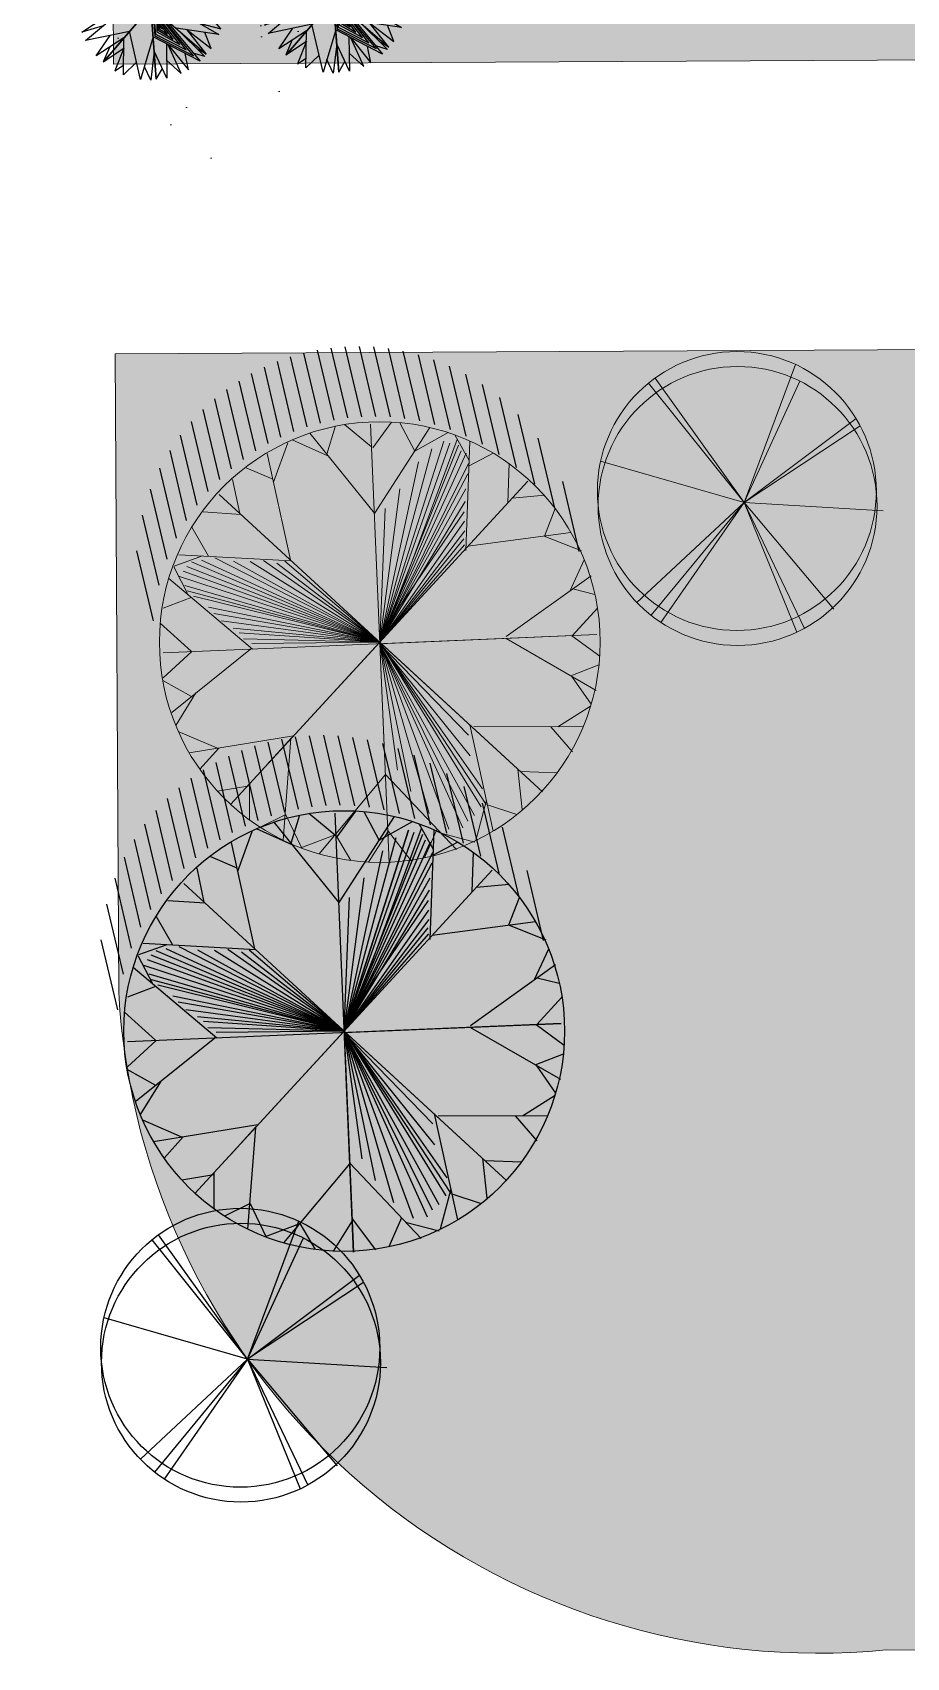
# Model space of a CAD drawing. Header units: millimetres. Extents: x 15176 to 113240, y 14038 to 107702.
# Drawn here: x 20555 to 26491, y 52442 to 63482 of the extents above; entities that cross this region are included whole.
import ezdxf

# ---------------------------------------------------------------- set-up
doc = ezdxf.new("R2010")
doc.units = ezdxf.units.MM
doc.layers.add('graas', color=72, linetype='Continuous')
doc.layers.add('plants', color=3, linetype='Continuous', lineweight=25)
pattern_1 = [(37.50000000000001, (25327.59192455947, 41406.08846742971), (-16.0003129598405, 489.4132373293423), [0, -386.08, 0, -431.8, 0, -412.75]), (7.499999999999989, (25327.59192455947, 41406.08846742971), (449.5232831380026, 716.8251005683543), [0, -208.2799999999999, 0, -347.9799999999998, 0, -133.3499999999999]), (327.5, (25015.17192455946, 41406.08846742971), (790.9923702414579, 1.437184678545691), [0, -127, 0, -457.2, 0, -596.9]), (317.5, (25015.17192455946, 41406.08846742971), (763.5564524722973, 222.9293232572162), [0, -63.5, 0, -299.72, 0, -342.9])]

# ---------------------------------------------------------------- blocks, each defined once
blk = doc.blocks.new('T40C')
at = {"color": 82, "linetype": 'Continuous'}
for p, q in [((-0.0046550000001844, 0.298380968982201), (-0.1711030000001301, 0.4799189689820196)), ((-0.1219219999998131, 0.4262809689826099), (-0.1133199999999306, 0.5002069689826385)), ((-0.0015539999999419, 0.4443909689825887), (-0.0549750000000131, 0.506911968982422)), ((-0.0015539999999419, 0.0137749689820339), (-0.0015539999999419, 0.5114739689825001)), ((-0.0015539999999419, 0.5114739689825001), (-0.0015539999999419, -0.4769480310178551)), ((-0.0015539999999419, 0.436354968982414), (0.058516999999938, 0.5048359689826611)), ((-0.0015539999999419, 0.2889129689820038), (0.1386210000000574, 0.4895789689826415)), ((0.1040929999999207, 0.4401509689823797), (0.0753660000000309, 0.5037969689819874)), ((0.2217279999999846, 0.4068259689820479), (0.1848150000000714, 0.4759459689821597)), ((-0.2000170000001162, 0.2177959689825002), (-0.2512870000000476, 0.4459259689820101)), ((-0.2374279999999089, 0.3842559689819609), (-0.221002000000226, 0.4586119689820407)), ((-0.1327099999998609, 0.4380449689824673), (-0.2166360000001077, 0.460739968982125)), ((0.0979069999998501, 0.4312939689825726), (0.1805829999998423, 0.475146968982699)), ((0.2090880000000652, 0.2244179689823795), (0.2252260000000206, 0.457306968982266)), ((-0.2368630000000849, 0.3817479689823813), (-0.2975870000000214, 0.411771968982066)), ((0.2207899999998517, 0.3932869689824656), (0.2878519999999298, 0.4166179689818819)), ((0.3507890000000771, 0.3661189689819366), (-0.3486699999998564, -0.3333400310175421)), ((-0.3044960000001993, 0.3219459689826181), (-0.3130409999998847, 0.3997969689826277)), ((0.2979080000000067, 0.3132369689819825), (0.3134490000002188, 0.3990379689821566)), ((0.0010600000000522, 0.016388968982028), (-0.3443229999998039, 0.3617729689822227)), ((-0.3443229999998039, 0.3617729689822227), (0.3464439999997921, -0.3289950310181666)), ((0.3008300000001327, 0.3161599689819923), (0.3800750000000335, 0.3306309689824047)), ((-0.3837789999997767, 0.2522999689826975), (-0.408382999999958, 0.2975499689819117)), ((-0.3054699999997865, 0.3229189689818668), (-0.3893480000001546, 0.3230529689826653)), ((0.3847040000000561, 0.2335429689819648), (0.4046750000002248, 0.2984089689825851)), ((-0.2033929999997781, 0.2144309689820147), (-0.4334990000002108, 0.2627389689823758)), ((-0.3770150000000285, 0.2508809689825284), (-0.4491619999998875, 0.2275149689821774)), ((0.2091550000000097, 0.2253619689827246), (0.4418000000000575, 0.2362039689824087)), ((0.3861040000001594, 0.2336089689824803), (0.4596569999998792, 0.1963229689827131)), ((0.3914690000001428, 0.2338589689825312), (0.3982270000001336, 0.2341739689818496)), ((-0.4277539999998226, 0.1246049689825668), (-0.4600740000000769, 0.2089529689819756)), ((0.4262840000001233, 0.118141968981945), (0.4586340000000746, 0.1988829689826161)), ((-0.2946200000001227, 0.0137749689820339), (-0.4744460000001709, 0.1634729689822052)), ((0.2937149999997928, 0.0137749689820339), (0.4737810000001446, 0.1555339689821267)), ((-0.4280859999998938, 0.1248809689823247), (-0.4899129999998877, 0.1006239689822905)), ((0.4291299999999865, 0.120381968982656), (0.4873080000002119, 0.0977579689824779)), ((-0.4417889999999716, 0.0137749689820339), (-0.4967200000000958, 0.063408968982003)), ((0.4314760000002025, 0.0137749689820339), (0.4910039999999753, 0.0678609689821315)), ((-0.4276759999997921, 0.0137749689820339), (-0.4952309999998761, -0.044283031017585)), ((0.4953169999998863, 0.0137749689820339), (-0.4938689999999042, 0.0137749689820339)), ((-0.2846349999999802, 0.0167399689826198), (-0.4720790000001216, -0.1432080310178208)), ((-0.0015539999999419, 0.0137749689820339), (-0.2916650000001937, 0.0059429689827084)), ((-0.0015539999999419, 0.0137749689820339), (-0.0528349999999591, -0.0020930310174663)), ((-0.0015539999999419, 0.0137749689820339), (-0.0528349999999591, -0.0020930310174663)), ((-0.0015539999999419, 0.0137749689820339), (0.0010600000000522, 0.016388968982028)), ((-0.0015539999999419, 0.0137749689820339), (0.4953169999998863, 0.0137749689820339)), ((0.284979999999905, 0.0137749689820339), (0.4722489999999198, -0.13302203101739)), ((0.2916989999998805, 0.0137749689820339), (0.3746919999998681, 0.0137749689820339)), ((0.4349240000001373, 0.0169079689821956), (0.4927379999999175, -0.0276260310174621)), ((-0.429410000000189, -0.1067990310175446), (-0.4873739999998179, -0.0863020310180218)), ((0.4191289999998844, -0.091383031017358), (0.4832999999998719, -0.0908910310181454)), ((0.4216989999999896, -0.093396031017619), (0.4533190000001923, -0.1840350310176291)), ((-0.4387120000001232, -0.1147360310178556), (-0.4590370000000803, -0.1779190310180638)), ((-0.3711629999997967, -0.2191800310174585), (-0.4529449999999997, -0.1923010310174504)), ((-0.2066180000001623, -0.1905600310174123), (-0.4335219999998117, -0.2300270310179258)), ((-0.371157999999923, -0.2191800310174585), (-0.3953010000000177, -0.2871630310173714)), ((-0.2067480000000614, -0.1914180310177471), (-0.2413719999999557, -0.4204180310180163)), ((0.2041709999998602, -0.18672203101778), (0.2148520000000644, -0.4325490310175155)), ((0.207140999999865, -0.18969203101733), (0.4317769999997836, -0.2236440310180114)), ((0.3628359999997883, -0.2132240310174893), (0.4475790000001325, -0.1967410310180639)), ((0.3754509999998845, -0.2151300310179067), (0.3928270000001248, -0.2870600310179725)), ((-0.0015539999999419, -0.2596290310175391), (-0.1423620000000483, -0.4598530310177011)), ((-0.0015539999999419, -0.2564830310175239), (0.1599949999999808, -0.4525260310174417)), ((0.3007290000000467, -0.2832810310173954), (0.387391000000207, -0.2905470310179226)), ((0.3007729999999356, -0.2851340310180603), (0.3017239999999219, -0.3787290310174285)), ((-0.312626999999793, -0.2937890310176954), (-0.3837079999998423, -0.3015960310176524)), ((-0.312445999999909, -0.297118031017817), (-0.3081750000001193, -0.3761220310179851)), ((-0.2322439999998096, -0.3600510310179743), (-0.2901510000001508, -0.3881670310174741)), ((-0.2314580000002024, -0.3548460310175869), (-0.2032500000000255, -0.439387031017759)), ((0.1172059999998964, -0.4006020310180247), (0.0946549999998751, -0.4728260310175756)), ((0.2123120000001109, -0.3740560310179717), (0.1875350000000253, -0.4420470310178644)), ((0.2119910000001255, -0.3666760310179598), (0.2724349999998594, -0.3967290310174576)), ((-0.1045709999998508, -0.4061170310178568), (-0.1916740000001482, -0.4425170310178146)), ((-0.1085809999999583, -0.4118180310179014), (-0.0868559999998979, -0.4727290310174794)), ((-0.0015539999999419, -0.4144080310179561), (-0.04696899999999, -0.4779440310176142)), ((-0.0015539999999419, -0.4109140310174553), (0.051499000000149, -0.4769660310175823)), ((0.1259260000001632, -0.4111830310175719), (0.1857329999998001, -0.4427920310181435))]:
    blk.add_line(p, q, dxfattribs=at)
at = {"color": 31, "linetype": 'Continuous'}
for p, q in [((-0.0015539999999419, 0.0137749689820339), (0.1054070000000138, 0.4377799689818858)), ((-0.0015539999999419, 0.0137749689820339), (0.1166320000002088, 0.4328059689823931)), ((-0.0015539999999419, 0.0137749689820339), (0.2032939999999144, 0.413480968982185)), ((-0.0015539999999419, 0.0137749689820339), (0.0851659999998446, 0.4075499689824937)), ((0.0010600000000522, 0.016388968982028), (0.1416540000000168, 0.434909968982538)), ((0.0010600000000522, 0.016388968982028), (0.1801099999997859, 0.4343369689822794)), ((0.0010600000000522, 0.016388968982028), (0.1609749999997803, 0.4320409689826192)), ((0.0010600000000522, 0.016388968982028), (0.3507890000000771, 0.3661189689819366)), ((-0.0015539999999419, 0.0137749689820339), (0.2071580000001632, 0.3566559689825226)), ((0.0010600000000522, 0.016388968982028), (0.049101999999948, 0.3369479689827131)), ((0.0010600000000522, 0.016388968982028), (0.0174550000001545, 0.3021259689821818)), ((-0.0015539999999419, 0.0137749689820339), (0.1988780000001498, 0.2925589689821209)), ((-0.0015539999999419, 0.0137749689820339), (0.1836060000000543, 0.2378379689826033)), ((-0.0015539999999419, 0.0137749689820339), (-0.4476979999999458, -0.155924031018003)), ((-0.0015539999999419, 0.0137749689820339), (-0.4464100000000144, -0.1312430310181298)), ((-0.0015539999999419, 0.0137749689820339), (-0.4421779999997852, -0.1429140310174262)), ((-0.0015539999999419, 0.0137749689820339), (-0.437945000000127, -0.1735270310173291)), ((-0.0015539999999419, 0.0137749689820339), (-0.4327939999998307, -0.1117270310178355)), ((-0.0015539999999419, 0.0137749689820339), (-0.4324249999999665, -0.1861560310180721)), ((-0.4324249999999665, -0.1861560310180721), (-0.0015539999999419, 0.0137749689820339)), ((-0.0015539999999419, 0.0137749689820339), (-0.4145779999998922, -0.0968020310174325)), ((-0.0015539999999419, 0.0137749689820339), (-0.4013300000001436, -0.1945740310175097)), ((-0.0015539999999419, 0.0137749689820339), (-0.3864260000000286, -0.0774780310175629)), ((-0.0015539999999419, 0.0137749689820339), (-0.3647150000001602, -0.0593020310179782)), ((-0.0015539999999419, 0.0137749689820339), (-0.3588270000000193, -0.1966790310179931)), ((-0.0015539999999419, 0.0137749689820339), (-0.3308569999999236, -0.0302180310172844)), ((-0.0015539999999419, 0.0137749689820339), (-0.3155849999998281, -0.0151040310174722)), ((-0.0015539999999419, 0.0137749689820339), (-0.3006810000001678, -0.0041970310176112)), ((-0.0015539999999419, 0.0137749689820339), (-0.2861450000000332, -0.1863460310178198)), ((-0.0015539999999419, 0.0137749689820339), (-0.2311300000001211, -0.1809890310178162)), ((-0.0015539999999419, 0.0137749689820339), (0.0088070000001608, -0.2668980310172628)), ((-0.0015539999999419, 0.0137749689820339), (0.0242619999999079, -0.2768460310180672)), ((-0.0015539999999419, 0.0137749689820339), (0.0408219999999346, -0.3032510310176804)), ((-0.0015539999999419, 0.0137749689820339), (0.0625350000000253, -0.3241060310174362)), ((-0.0015539999999419, 0.0137749689820339), (0.0871900000001915, -0.3518490310179914)), ((-0.0015539999999419, 0.0137749689820339), (0.1103750000002037, -0.387820031017327)), ((-0.0015539999999419, 0.0137749689820339), (0.1339269999998578, -0.4063780310179936)), ((-0.0015539999999419, 0.0137749689820339), (0.1521429999997963, -0.4201550310181119)), ((-0.0015539999999419, 0.0137749689820339), (0.1668629999999212, -0.421111031017972)), ((-0.0015539999999419, 0.0137749689820339), (0.1801099999997859, -0.4201550310181119)), ((-0.0015539999999419, 0.0137749689820339), (0.1959350000001905, -0.4201550310181119)), ((-0.0015539999999419, 0.0137749689820339), (0.2012700000000223, -0.3954730310179002)), ((-0.0015539999999419, 0.0137749689820339), (0.2071580000001632, -0.3832280310180067)), ((-0.0015539999999419, 0.0137749689820339), (0.206239000000096, -0.3646680310175725)), ((-0.0015539999999419, 0.0137749689820339), (0.2018229999998766, -0.3233400310173238)), ((-0.0015539999999419, 0.0137749689820339), (0.2038470000002235, -0.305164031017739)), ((-0.0015539999999419, 0.0137749689820339), (0.2043979999998555, -0.2808650310180383)), ((-0.0015539999999419, 0.0137749689820339), (0.198327000000063, -0.250443031017312)), ((-0.0015539999999419, 0.0137749689820339), (0.1970400000000154, -0.2334140310176736)), ((-0.0015539999999419, 0.0137749689820339), (0.2007189999999355, -0.2173430310176627)), ((-0.0015539999999419, 0.0137749689820339), (0.1959350000001905, -0.1959130310178807)), ((-0.0528349999999591, -0.0020930310174663), (-0.4550580000000082, -0.166447031017924)), ((-0.0528349999999591, -0.0020930310174663), (-0.346313999999893, -0.0449520310176013))]:
    blk.add_line(p, q, dxfattribs=at)
at = {"color": 82, "linetype": 'Continuous'}
blk.add_circle((-0.0015539999999419, 0.0137749689820339), 0.496022, dxfattribs=at)
blk = doc.blocks.new('*X27')
at = {"color": 0}
for p, q in [((7.995964811032191, 13.28125), (8.157783866036956, 13.28125)), ((8.071224623011533, 13.25), (8.233043678016283, 13.25)), ((8.123792995025271, 13.21875), (8.285612050030016, 13.21875)), ((8.164964926502805, 13.1875), (8.326783981507544, 13.1875)), ((8.198714148590668, 13.15625), (8.360533203595407, 13.15625)), ((8.227000176368897, 13.125), (8.388819231373635, 13.125)), ((8.250959552350487, 13.09375), (8.412778607355223, 13.09375)), ((8.271318105013945, 13.0625), (8.43313716001868, 13.0625)), ((8.28856912068646, 13.03125), (8.450388175691195, 13.03125)), ((8.303061916825666, 13), (8.4648809718304, 13)), ((8.315050334816608, 12.96875), (8.47686938982134, 12.96875)), ((8.324721190037453, 12.9375), (8.486540245042185, 12.9375)), ((8.332211801236857, 12.90625), (8.494030856241592, 12.90625)), ((8.337621130199329, 12.875), (8.499440185204064, 12.875)), ((8.34101693128403, 12.84375), (8.502835986288762, 12.84375)), ((8.342440235567718, 12.8125), (8.50425929057245, 12.8125)), ((8.341907907775509, 12.78125), (8.503726962780243, 12.78125)), ((8.339413663043858, 12.75), (8.501232718048593, 12.75)), ((8.334927690324987, 12.71875), (8.49674674532972, 12.71875)), ((8.328394828535162, 12.6875), (8.490213883539896, 12.6875)), ((8.308817528247237, 12.625), (8.47063658325197, 12.625)), ((8.319731026501376, 12.65625), (8.481550081506109, 12.65625)), ((8.295491766881273, 12.59375), (8.457310821886008, 12.59375)), ((8.279533142717968, 12.5625), (8.441352197722702, 12.5625)), ((8.260640315670857, 12.53125), (8.422459370675591, 12.53125)), ((8.23839343998618, 12.5), (8.400212494990916, 12.5)), ((8.181104577386034, 12.4375), (8.342923632390773, 12.4375)), ((8.21218751078164, 12.46875), (8.374006565786377, 12.46875)), ((8.143638267299758, 12.40625), (8.305457322304502, 12.40625)), ((8.096984765041388, 12.375), (8.258803820046149, 12.375)), ((8.034562227647518, 12.34375), (8.196381282652291, 12.34375)), ((7.926529839722778, 12.3125), (8.08834889472758, 12.3125))]:
    blk.add_line(p, q, dxfattribs=at)
blk = doc.blocks.new('SHADOW1')
blk.add_blockref('*X27', (-7.842490835048404, -12.80538684877296))
blk = doc.blocks.new('T41')
at = {"color": 86, "linetype": 'Continuous'}
for p, q in [((0.0043272109337522, 0.0045493380821426), (-0.0823507890663677, 0.4689983380822014)), ((0.0043272109337522, 0.0045493380821426), (-0.0543787890660496, 0.4748823380823524)), ((0.0043272109337522, 0.0045493380821426), (-0.1952347890660349, 0.4321823380823844)), ((0.0043272109337522, 0.0045493380821426), (0.3816842109335994, 0.3236013380819713)), ((0.0043272109337522, 0.0045493380821426), (0.4073082109339339, 0.2920953380817082)), ((0.0043272109337522, 0.0045493380821426), (0.442125210933682, 0.2379613380817318)), ((0.0043272109337522, 0.0045493380821426), (-0.4433617890663299, 0.1537783380817928)), ((-0.4422097890660552, -0.1438596619182135), (0.0043272109337522, 0.0045493380821426)), ((0.0043272109337522, 0.0045493380821426), (-0.4350187890663619, -0.1715196619179551)), ((0.0043272109337522, 0.0045493380821426), (-0.2846247890661289, -0.4011966619182203)), ((0.0043272109337522, 0.0045493380821426), (-0.2845517890664269, -0.3425516619181508)), ((0.0043272109337522, 0.0045493380821426), (0.437030210933699, -0.2558746619179146)), ((0.0043272109337522, 0.0045493380821426), (0.2116652109339157, -0.4693106619179161)), ((0.0043272109337522, 0.0045493380821426), (0.1860902109337985, -0.4799346619174685))]:
    blk.add_line(p, q, dxfattribs=at)
at = {"color": 3, "linetype": 'Continuous'}
for centre in [(0.0287372109337412, 0.0103533380824956), (0.0179022109336984, -0.0390206619176752)]:
    blk.add_circle(centre, 0.471905, dxfattribs=at)
blk = doc.blocks.new('T25C')
at = {"color": 251, "linetype": 'Continuous'}
for p, q in [((-0.1746150254089116, 0.3576626338945061), (-0.1621590254089824, 0.481214633894524)), ((-0.1621590254089824, 0.481214633894524), (-0.0016620254091322, 0.2883096338946416)), ((-0.1012120254090405, 0.4976926338949852), (-0.1201940254090914, 0.4307766338943111)), ((-0.0474470254089283, 0.3433386338947457), (-0.1012120254090405, 0.4976926338949852)), ((-0.0016620254091322, 0.5026016338943009), (-0.0474470254089283, 0.3433386338947457)), ((-0.0027910254093513, 0.0096606338947822), (-0.0027910254093513, 0.5026016338943009)), ((-0.0027910254093513, 0.5026016338943009), (-0.0027910254093513, -0.4863373661055448)), ((-0.0016620254091322, 0.2883096338946416), (0.0617749745906622, 0.5036716338945553)), ((0.0308359745909002, 0.398635633894628), (-0.0016620254091322, 0.5026016338943009)), ((-0.0016620254091322, 0.2308096338947507), (0.1830289745907976, 0.472295633894646)), ((0.0617749745906622, 0.5036716338945553), (0.0790049745910437, 0.3362826338943705)), ((0.1830289745907976, 0.472295633894646), (0.1291619745907155, 0.141613633894849)), ((0.1577449745909689, 0.317077633894769), (0.2396649745910508, 0.4455096338942894)), ((0.2396649745910508, 0.4455096338942894), (0.1606789745910646, 0.1731296338948596)), ((0.3503769745907448, 0.3628296338947621), (-0.3536070254090191, -0.3411553661053404)), ((-0.0050490254093347, 0.0119186338943109), (-0.3515870254091169, 0.3584556338946641)), ((-0.3515870254091169, 0.3584556338946641), (0.3493919745910716, -0.3425233661055245)), ((-0.3513630254092277, 0.3582326338946586), (-0.3354720254092172, 0.2767276338945521)), ((-0.2170490254093238, 0.2239186338947547), (-0.3262870254093286, 0.3877506338949388)), ((-0.3262870254093286, 0.3877506338949388), (-0.2346890254093523, 0.3468776338941097)), ((-0.1478010254090805, 0.1546706338949662), (-0.2715690254090077, 0.4284586338944791)), ((-0.2715690254090077, 0.4284586338944791), (-0.0008930254089137, 0.2308096338947507)), ((-0.0027910254093513, 0.0096606338947822), (0.3503769745907448, 0.3628296338947621)), ((0.1606789745910646, 0.1731296338948596), (0.367344974590651, 0.3447196338947833)), ((0.3520969745909497, 0.3645476338942899), (0.2103129745910337, 0.3442916338944997)), ((0.367344974590651, 0.3447196338947833), (0.3256789745910282, 0.2377796338942062)), ((-0.2462850254091791, 0.1314836338942769), (-0.4021830254091583, 0.3064766338948175)), ((-0.4021830254091583, 0.3064766338948175), (-0.2170490254093238, 0.2239186338947547)), ((0.4159769745906488, 0.2819676338949648), (0.0774419745907835, 0.0085316338945631)), ((-0.4967320254090737, 0.072513633894232), (-0.1478010254090805, 0.1546706338949662)), ((-0.260922025408945, 0.1280366338942258), (-0.4746450254092451, 0.1681396338944978)), ((-0.4746450254092451, 0.1681396338944978), (-0.3850830254091306, 0.0988016338942543)), ((-0.320963025409128, 0.2153076338945539), (-0.4543860254093488, 0.2188396338942766)), ((-0.4543860254093488, 0.2188396338942766), (-0.260922025408945, 0.1280366338942258)), ((0.2276149745907787, 0.1298266338944813), (0.4827599745908628, 0.1290516338949601)), ((0.3033399745909264, 0.1909906338942164), (0.4540689745908821, 0.2122426338946752)), ((0.4540689745908821, 0.2122426338946752), (0.331893974590912, 0.1295086338941474)), ((0.4827599745908628, 0.1290516338949601), (0.356737974590942, 0.0085316338945631)), ((-0.5004860254089181, 0.0275786338943362), (-0.4257120254092115, 0.0606156338944857)), ((-0.2277100254091238, 0.0085316338945631), (-0.5004860254089181, 0.0275786338943362)), ((0.4965149745908093, 0.0085316338945631), (-0.4977900254093583, 0.0085316338945631)), ((-0.1148140254090322, 0.0085316338945631), (-0.4967320254090737, 0.072513633894232)), ((-0.4274240254089818, 0.0224776338945958), (-0.4954860254092637, 0.0085316338945631)), ((-0.4954860254092637, 0.0085316338945631), (-0.2911470254089181, -0.0317283661051988)), ((-0.4754450254090443, -0.1486903661052565), (-0.2277100254091238, 0.0085316338945631)), ((-0.4185010254091139, -0.2661213661058355), (-0.1148140254090322, 0.0085316338945631)), ((-0.1068480254089081, 0.0163516338943737), (-0.0269880254090822, 0.0117376338948816)), ((-0.0016620254091322, 0.0085316338945631), (-0.0050490254093347, 0.0119186338943109)), ((-0.0016620254091322, 0.0085316338945631), (-0.0027910254093513, 0.0096606338947822)), ((-0.0016620254091322, 0.0085316338945631), (0.4965149745908093, 0.0085316338945631)), ((0.0774419745907835, 0.0085316338945631), (0.4137399745909534, -0.2682893661058188)), ((0.356737974590942, 0.0085316338945631), (0.4905419745909967, -0.0746823661056624)), ((0.396091974590945, 0.046166633894245), (0.4949869745910291, 0.058822633894124)), ((0.4975179745906644, 0.0114626338945527), (0.396091974590945, 0.046166633894245)), ((0.4975159745908968, 0.0053236338944771), (0.4281619745906937, -0.0282043661054558)), ((0.4949869745910291, 0.058822633894124), (0.4358309745907718, 0.0841716338945844)), ((-0.2911470254089181, -0.0317283661051988), (-0.4983200254091571, -0.0416533661054928)), ((-0.4983200254091571, -0.0416533661054928), (-0.3949260254089495, -0.0975903661055781)), ((-0.2390960254092533, -0.103869366105755), (-0.4754450254090443, -0.1486903661052565)), ((0.4137399745909534, -0.2682893661058188), (0.0970499745908455, -0.0901803661054146)), ((0.0970499745908455, -0.0901803661054146), (0.2187519745907593, -0.4393593661052364)), ((0.4905419745909967, -0.0746823661056624), (0.1952479745909841, -0.0884403661057149)), ((0.4688749745910172, -0.1581553661053476), (0.2778019745910569, -0.0845933661057643)), ((0.2778019745910569, -0.0845933661057643), (0.4416699745906953, -0.2209143661057169)), ((0.3756909745907251, -0.0800333661054538), (0.4688749745910172, -0.1581553661053476)), ((-0.3241400254091786, -0.1199973661050535), (-0.4611580254090768, -0.1865353661050904)), ((-0.4611580254090768, -0.1865353661050904), (-0.3502270254089126, -0.204376366105862)), ((-0.1665220254089945, -0.154069366105432), (-0.4185010254091139, -0.2661213661058355)), ((-0.2188850254092358, -0.2064343661049861), (-0.3708540254092441, -0.3274533661051464)), ((-0.3023200254092444, -0.3899573661055911), (-0.2188850254092358, -0.2064343661049861)), ((-0.1414110254090701, -0.4706963661055852), (-0.1665220254089945, -0.154069366105432)), ((-0.0027910254093513, -0.1945803661055834), (-0.1414110254090701, -0.4706963661055852)), ((0.2187519745907593, -0.4393593661052364), (-0.0027910254093513, -0.1945803661055834)), ((0.2796389745908527, -0.1928703661051259), (0.3855539745909482, -0.3065123661053804)), ((0.4416699745906953, -0.2209143661057169), (0.3270419745908839, -0.198307366105837)), ((-0.3708540254092441, -0.3274533661051464), (-0.3242980254090071, -0.2242313661054141)), ((-0.3540950254091513, -0.3416433661050178), (-0.2647830254090877, -0.3073883661054424)), ((-0.1587050254092901, -0.252643366105076), (-0.3023200254092444, -0.3899573661055911)), ((-0.2103020254089643, -0.4493353661055153), (-0.2250410254091548, -0.3160693661056939)), ((-0.1537000254093073, -0.3157423661050416), (-0.2103020254089643, -0.4493353661055153)), ((-0.0567350254091252, -0.4876093661050618), (-0.0495670254090328, -0.2877533661057896)), ((0.1173789745907925, -0.3273543661052827), (0.1012469745910494, -0.4799343661052262)), ((0.2633479745909426, -0.4145043661055752), (0.1737589745907826, -0.3102683661054471)), ((0.3855539745909482, -0.3065123661053804), (0.23812597459073, -0.2312563661052991)), ((0.23812597459073, -0.2312563661052991), (0.2633479745909426, -0.4145043661055752)), ((0.3503099745908003, -0.3454533661051755), (0.2506739745908817, -0.3224193661053505)), ((0.2506739745908817, -0.3224193661053505), (0.3213309745910919, -0.3720793661050266)), ((0.3194309745908868, -0.2727593661056744), (0.3503099745908003, -0.3454533661051755)), ((-0.0027910254093513, -0.3356673661055538), (-0.0567350254091252, -0.4876093661050618)), ((0.03471497459077, -0.3876753661052135), (-0.0029450254091898, -0.4906553661057842)), ((0.1012469745910494, -0.4799343661052262), (-0.0027910254093513, -0.3356673661055538)), ((0.3213309745910919, -0.3720793661050266), (0.2568459745907603, -0.3672613661055948))]:
    blk.add_line(p, q, dxfattribs=at)
at = {"color": 122, "linetype": 'Continuous'}
for p, q in [((0.343542974590946, 0.2350386338948738), (0.0703189745909185, 0.0125736338941351)), ((0.1291619745907155, 0.141613633894849), (0.4159769745906488, 0.2819676338949648)), ((0.1448849745906955, 0.1441006338945954), (0.343542974590946, 0.2350386338948738)), ((-0.1514000254092025, 0.1424546338948858), (-0.439601025409047, 0.0722906338942266)), ((-0.1491820254091181, 0.1297666338941781), (-0.3765630254092684, 0.0755576338942774)), ((-0.1440060254089985, 0.1130426338941106), (-0.3198100254089695, 0.0751736338943374)), ((-0.0286520254089737, 0.0184656338942659), (-0.1514000254092025, 0.1424546338948858)), ((-0.0269880254090822, 0.0117376338948816), (-0.1491820254091181, 0.1297666338941781)), ((-0.0622970254089523, 0.0173126338950169), (-0.1440060254089985, 0.1130426338941106)), ((0.0202409745907062, 0.0152536338946447), (0.1448849745906955, 0.1441006338945954)), ((0.0281569745907291, 0.0135306338943337), (0.1507769745908263, 0.1328036338945822)), ((0.0489629745907223, 0.020231633894582), (0.1522499745910864, 0.1264856338948448)), ((0.2362049745906916, 0.1640096338942385), (0.065348974590961, 0.0213806338942959)), ((0.065348974590961, 0.0213806338942959), (0.1535389745909015, 0.1201686338945365)), ((0.3010129745907761, 0.2049806338945928), (0.0701349745909283, 0.0194666338948082)), ((0.1925709745910353, 0.135675633894607), (0.1091669745910622, 0.0615846338941992)), ((0.1091669745910622, 0.0615846338941992), (0.1502249745908557, 0.1153826338941144)), ((0.1507769745908263, 0.1328036338945822), (0.3010129745907761, 0.2049806338945928)), ((0.1522499745910864, 0.1264856338948448), (0.2362049745906916, 0.1640096338942385)), ((0.1535389745909015, 0.1201686338945365), (0.1925709745910353, 0.135675633894607)), ((-0.439601025409047, 0.0722906338942266), (-0.1068480254089081, 0.0163516338943737)), ((-0.3765630254092684, 0.0755576338942774), (-0.1159060254090036, 0.022310633894449)), ((-0.3198100254089695, 0.0751736338943374), (-0.0787490254092518, 0.0280776338950091)), ((-0.1440060254089985, 0.0982406338944202), (-0.2626870254089226, 0.0778646338949329)), ((-0.2626870254089226, 0.0778646338949329), (-0.0994540254091589, 0.0413416338942625)), ((-0.1438210254091246, 0.0855546338943896), (-0.2101870254091409, 0.0757506338941312)), ((-0.2101870254091409, 0.0757506338941312), (-0.1223770254091505, 0.0569116338947424)), ((-0.142342025409107, 0.0753646338944236), (-0.1621220254091895, 0.0697906338946268)), ((-0.0787490254092518, 0.0280776338950091), (-0.1440060254089985, 0.0982406338944202)), ((-0.0994540254091589, 0.0413416338942625), (-0.1438210254091246, 0.0855546338943896)), ((-0.1223770254091505, 0.0569116338947424), (-0.142342025409107, 0.0753646338944236)), ((-0.1159060254090036, 0.022310633894449), (-0.0622970254089523, 0.0173126338950169)), ((0.0121409745906931, 0.0030016338942005), (0.1078789745906761, -0.0871713661053946)), ((0.074738974590673, 0.0028096338946852), (0.0246599745910316, 0.0012776338944605)), ((0.0246599745910316, 0.0012776338944605), (0.1091669745910622, -0.0835343661055958)), ((0.0703189745909185, 0.0125736338941351), (0.0281569745907291, 0.0135306338943337)), ((0.0701349745909283, 0.0194666338948082), (0.0489629745907223, 0.020231633894582)), ((0.3628749745907953, -0.2315243661050772), (0.074738974590673, 0.0028096338946852)), ((0.0745549745906828, -0.0050393661058479), (0.0478579745908974, -0.0061883661055617)), ((0.0478579745908974, -0.0061883661055617), (0.1156109745907088, -0.0798963661054586)), ((0.07915697459066, -0.0119323661056114), (0.0616669745909348, -0.0161433661050978)), ((0.0616669745909348, -0.0161433661050978), (0.1202139745910245, -0.0781733661051476)), ((0.0776849745907384, -0.0197813661052351), (0.0721609745910428, -0.0245673661056571)), ((0.0721609745910428, -0.0245673661056571), (0.127946974590941, -0.0756843661056337)), ((0.299723974590961, -0.1892143661052614), (0.0745549745906828, -0.0050393661058479)), ((0.1712129745910715, -0.1007643661050679), (0.0776849745907384, -0.0197813661052351)), ((0.225342974591058, -0.1396283661051712), (0.07915697459066, -0.0119323661056114)), ((0.1078789745906761, -0.0871713661053946), (0.3628749745907953, -0.2315243661050772)), ((0.1091669745910622, -0.0835343661055958), (0.299723974590961, -0.1892143661052614)), ((0.1156109745907088, -0.0798963661054586), (0.225342974591058, -0.1396283661051712)), ((0.1202139745910245, -0.0781733661051476), (0.1712129745910715, -0.1007643661050679)), ((-0.3500100254091194, -0.3027433661054602), (-0.2139500254093036, -0.1836623661056365)), ((-0.3382260254093126, -0.2813013661052537), (-0.2537180254089435, -0.2096993661052693)), ((-0.2139500254093036, -0.1836623661056365), (-0.3203680254091523, -0.2368853661055255)), ((-0.2537180254089435, -0.2096993661052693), (-0.3150280254089921, -0.2483723661052863)), ((-0.2739710254090824, -0.3534773661058352), (-0.208427025409037, -0.2177403661053177)), ((-0.2104520254092677, -0.2144853661056914), (-0.1666330254092827, -0.1683463661056521)), ((-0.208427025409037, -0.2177403661053177), (-0.1791530254090503, -0.195723366105085)), ((-0.2073220254092121, -0.2261633661055384), (-0.1898310254091484, -0.2141023661051804)), ((-0.1898310254091484, -0.2141023661051804), (-0.1826510254090863, -0.2345873661051883)), ((-0.1791530254090503, -0.195723366105085), (-0.1723410254089686, -0.2393743661050394)), ((-0.1666330254092827, -0.1683463661056521), (-0.1671860254091371, -0.2435853661054352)), ((-0.3203680254091523, -0.2368853661055255), (-0.3382260254093126, -0.2813013661052537)), ((-0.1671860254091371, -0.2435853661054352), (-0.2739710254090824, -0.3534773661058352)), ((-0.2439600254092511, -0.3067643661051989), (-0.2073220254092121, -0.2261633661055384)), ((-0.1723410254089686, -0.2393743661050394), (-0.2439600254092511, -0.3067643661051989)), ((-0.1826510254090863, -0.2345873661051883), (-0.2240760254089764, -0.2805353661051413)), ((-0.2240760254089764, -0.2805353661051413), (-0.209347025408988, -0.2393743661050394)), ((-0.1953550254092988, -0.234779366105613), (-0.2113730254091024, -0.2495213661050002)), ((-0.209347025408988, -0.2393743661050394), (-0.1948030254093283, -0.2280783661053647)), ((-0.1948030254093283, -0.2280783661053647), (-0.1953550254092988, -0.234779366105613))]:
    blk.add_line(p, q, dxfattribs=at)

msp = doc.modelspace()

# ---------------------------------------------------------------- hatches: boundary and pattern name
at = {"layer": 'graas', "linetype": 'ByBlock', "lineweight": 13}
h = msp.add_hatch(dxfattribs=at)
h.set_pattern_fill('AR-SAND', color=256, scale=10, angle=69, style=0)
h.set_pattern_definition(pattern_1)
edge = h.paths.add_edge_path()
edge.add_line((23714.70729949567, 64280.1761545648), (23592.53843724974, 86683.61263442083))
edge.add_line((22183.20993757501, 86675.92738222779), (23592.53843725005, 86683.61263442069))
edge.add_arc((22622.24887066183, 84935.91609648775), 1794.545752904836, 103.3105260061327, 159.0228163147476)
edge.add_line((21055.9950642951, 72413.78181990533), (20946.64011591981, 85578.3565686676))
edge.add_line((21105.87946654015, 63265.93500779584), (21055.9950642951, 72413.78181990531))
edge.add_line((21105.87946654015, 63265.93500779584), (52715.57755637063, 63438.30681580104))
edge.add_line((53914.25828636662, 64444.85824642674), (23714.70729949567, 64280.1761545648))
edge.add_arc((52700.43905803916, 64673.35236428081), 1235.138324622552, 269.9226120434718, 349.3391731090709)
h = msp.add_hatch(dxfattribs=at)
h.set_pattern_fill('AR-SAND', color=256, scale=24.99999999996262, angle=69, style=0)
h.set_pattern_definition([(127.8124382645056, (26131.31097992425, 58627.26666212894), (-1223.296775608138, -46.67217406820987), [0, -965.1999999985567, 0, -1079.499999998385, 0, -1031.874999998457]), (97.81243826450566, (26131.31097992425, 58627.26666212894), (-1798.164288729982, 1114.019292370118), [0, -520.6999999992215, 0, -869.9499999986994, 0, -333.3749999995016]), (57.81243826450566, (26135.57008415763, 57846.22827476932), (-14.37620944992341, 1977.431931847506), [0, -317.499999999525, 0, -1142.99999999829, 0, -1492.249999997768]), (47.81243826450567, (26135.57008415763, 57846.22827476932), (-567.7242995043346, 1905.823638283586), [0, -158.7499999997626, 0, -749.2999999988793, 0, -857.249999998718])])
edge = h.paths.add_edge_path()
edge.add_arc((21874.09341342415, 70410.07548145021), 809.3983394413261, 4.574616611959691, 176.0502599170523)
edge.add_line((22720.17521687946, 63274.73797315004), (22680.91326120382, 70474.63092366233))
edge.add_line((21105.87946654015, 63265.93500779587), (21066.6175108645, 70465.8279583083))
edge.add_arc((21912.69931431976, 63330.49045000816), 809.3983394413261, 184.5746166119589, 356.0502599170514)
h = msp.add_hatch(dxfattribs=at)
h.set_pattern_fill('AR-SAND', color=256, scale=10, angle=69, style=0)
h.set_pattern_definition(pattern_1)
edge = h.paths.add_edge_path()
edge.add_line((21140.27153983651, 56959.08549358338), (21116.61077543505, 61298.01787446612))
edge.add_line((21116.61077543504, 61298.01787446614), (39880.65153984183, 61400.34063701997))
edge.add_arc((25891.43270719511, 57229.76660886235), 4758.865485004638, 183.2607057901347, 275.5944404118063)
edge.add_line((38900.91447016632, 52452.73138136743), (26355.35703488204, 52493.56824703788))
edge.add_arc((38480.50376536147, 53831.45908248526), 1441.400442120151, 285.5194358632702, 360.312438264506)
edge.add_line((39921.8827767623, 53839.31911030045), (39880.65153984182, 61400.34063701995))

# ---------------------------------------------------------------- linework, layer by layer
at = {"color": 7, "lineweight": 20}
for p, q in [((21105.87946654015, 63265.93500779584, -72337.85354548445), (21055.9950642951, 72413.78181990533, -176709.9999997358)), ((21105.87946654015, 63265.93500779584, -176709.9999997358), (52715.57755637061, 63438.30681580104, -176709.9999997358)), ((21116.61077543504, 61298.01787446614, -176709.9999997358), (39880.65153984184, 61400.34063701995, -176709.9999997358)), ((21140.27153983651, 56959.08549358338, -379.9999999994273), (21116.61077543504, 61298.01787446614, -49884.94856484718))]:
    msp.add_line(p, q, dxfattribs=at)
at = {"color": 7, "linetype": 'Continuous', "lineweight": 20, "ltscale": 0.05}
msp.add_line((38900.91447016632, 52452.73138136743, -1403.237464307559), (26355.35703488204, 52493.56824703788, -379.9999999994273), dxfattribs=at)
at = {"color": 7, "lineweight": 20}
msp.add_arc((25891.43270719511, 57229.76660886235, -379.9999999994273), 4758.865485004638, 183.2607057899899, 275.5944404125622, dxfattribs=at)
at = {"layer": 'plants', "color": 86, "linetype": 'Continuous', "lineweight": 13}
for p, q in [((25388.0649341408, 60289.24171925866, -176709.9999997358), (25737.56218041008, 61226.17911036339, -176709.9999997358)), ((25388.0649341408, 60289.24171925866, -176709.9999997358), (24739.79258863968, 61100.39357637748, -176709.9999997358)), ((25388.0649341408, 60289.24171925866, -176709.9999997358), (24783.86606451723, 61134.28362032381, -176709.9999997358)), ((25388.0649341408, 60289.24171925866, -176709.9999997358), (25767.892109557, 61112.4200435688, -176709.9999997358)), ((25388.0649341408, 60289.24171925866, -176709.9999997358), (26148.53628329601, 60858.94574501822, -176709.9999997358)), ((26176.85259355608, 60809.04539244974, -176709.9999997358), (25388.0649341408, 60289.24171925866, -176709.9999997358)), ((25388.0649341408, 60289.24171925866, -176709.9999997358), (24413.67694868785, 60569.41239973603, -176709.9999997358)), ((25388.0649341408, 60289.24171925866, -176709.9999997358), (24660.39035847806, 59609.14565202317, -176709.9999997358)), ((25388.0649341408, 60289.24171925866, -176709.9999997358), (24756.03316302848, 59522.26263976219, -176709.9999997358)), ((25388.0649341408, 60289.24171925866, -176709.9999997358), (24822.09207791273, 59474.48198065709, -176709.9999997358)), ((25388.0649341408, 60289.24171925866, -176709.9999997358), (26333.73688222421, 60232.48083466728, -176709.9999997358)), ((25388.0649341408, 60289.24171925866, -176709.9999997358), (25997.23930072124, 59563.69035151115, -176709.9999997358)), ((25388.0649341408, 60289.24171925866, -176709.9999997358), (25797.47020659447, 59433.64515296562, -176709.9999997358)), ((25388.0649341408, 60289.24171925866, -176709.9999997358), (25746.28573384898, 59407.70119195213, -176709.9999997358))]:
    msp.add_line(p, q, dxfattribs=at)
at = {"layer": 'plants', "color": 82, "linetype": 'Continuous', "lineweight": 13}
for p, q in [((22865.86177317193, 60659.71292002307, -176709.9999997358), (22993.72054413831, 60833.56676096143, -176709.9999997358)), ((23151.17038859511, 60637.3302827547, -176709.9999997358), (23049.46516007843, 60829.83726531552, -176709.9999997358)), ((22876.99205046098, 60215.38328000624, -176709.9999997358), (22438.9989089634, 60760.0940521619, -176709.9999997358)), ((22554.45740211784, 60616.50050757069, -176709.9999997358), (22610.28844779302, 60802.57496626023, -176709.9999997358)), ((22858.09668156519, 60666.11120329914, -176709.9999997358), (22673.86517692351, 60818.01002216156, -176709.9999997358)), ((22976.63811905691, 57837.90010783728, -176709.9999997358), (22851.62697272195, 60820.57570088614, -176709.9999997358)), ((22878.63253177988, 60213.34179124705, -176709.9999997358), (23254.46901474119, 60798.02938167943, -176709.9999997358)), ((23151.18060243316, 60637.34139022013, -176709.9999997358), (23377.95374113729, 60764.11199025376, -176709.9999997358)), ((23521.18914440574, 60574.04620500436, -176709.9999997358), (23422.347796038, 60748.26624200097, -176709.9999997358)), ((22306.29811510595, 59898.88544151411, -176709.9999997358), (22149.13990119053, 60620.70055904004, -176709.9999997358)), ((22191.3158239543, 60426.97794893928, -176709.9999997358), (22288.3846650082, 60694.83340860307, -176709.9999997358)), ((22564.41465853009, 60604.12180830297, -176709.9999997358), (22318.98501694395, 60714.15555041295, -176709.9999997358)), ((23498.51866392884, 59963.19028597095, -176709.9999997358), (23526.0998201922, 60706.33244734298, -176709.9999997358)), ((23519.81931069738, 60537.16842892027, -176709.9999997358), (23683.76024010422, 60624.06444855663, -176709.9999997358)), ((22186.84258987641, 60447.53195484678, -176709.9999997358), (22007.15009389989, 60523.69703721706, -176709.9999997358)), ((23784.13146534952, 60287.01169221071, -176709.9999997358), (23793.15518581343, 60555.68366592593, -176709.9999997358)), ((21898.67121631058, 58236.58907512727, -176709.9999997358), (23919.34838494143, 60434.05898757794, -176709.9999997358)), ((21962.45762850362, 60215.06297686583, -176709.9999997358), (21914.08513360049, 60445.74137370882, -176709.9999997358)), ((24019.29813926815, 58323.70117206109, -176709.9999997358), (21823.52544757459, 60342.81766620232, -176709.9999997358)), ((23812.96104530845, 60318.3636248855, -176709.9999997358), (24035.43390600893, 60339.00173457703, -176709.9999997358)), ((21970.21952553332, 60207.92554666745, -176709.9999997358), (21715.11050813406, 60224.99756050229, -176709.9999997358)), ((24031.79021682072, 60060.95876097819, -176709.9999997358), (24104.2016537381, 60247.85843238138, -176709.9999997358)), ((21750.52847571013, 59923.03600136039, -176709.9999997358), (21636.14980867883, 60120.66974448052, -176709.9999997358)), ((23512.32897183593, 59991.42870107421, -176709.9999997358), (24212.22478868015, 60085.11269345423, -176709.9999997358)), ((24030.4988858522, 60060.78502912892, -176709.9999997358), (24283.89963987094, 59960.28032096731, -176709.9999997358)), ((22913.66322535099, 59340.38459272368, -176709.9999997358), (23488.89385914124, 60000.8631451446, -176709.9999997358)), ((21615.22077169469, 59657.53136460588, -176709.9999997358), (21514.79288592812, 59851.46311595818, -176709.9999997358)), ((21709.2099228256, 59925.27910577474, -176709.9999997358), (21516.81894085908, 59856.98810850148, -176709.9999997358)), ((22313.28693252208, 59892.45889446174, -176709.9999997358), (21547.77168062655, 59934.04919930169, -176709.9999997358)), ((24207.37216530199, 59690.11615994415, -176709.9999997358), (24302.8443148369, 59898.12153456151, -176709.9999997358)), ((22048.01213895006, 59292.93670379289, -176709.9999997358), (21480.09034364957, 59771.37638065574, -176709.9999997358)), ((23771.72933404217, 59378.87495925743, -176709.9999997358), (24349.09831934667, 59791.37183953318, -176709.9999997358)), ((21632.27111948066, 59643.16883858683, -176709.9999997358), (21442.03553784284, 59570.28420370549, -176709.9999997358)), ((24224.34174450574, 59702.24365223036, -176709.9999997358), (24375.1245645154, 59664.4660329023, -176709.9999997358)), ((24221.25427596824, 59384.02253674349, -176709.9999997358), (24392.89522167633, 59570.08320741125, -176709.9999997358)), ((21632.05511482211, 59279.36887432213, -176709.9999997358), (21422.19179241176, 59468.44907330399, -176709.9999997358)), ((22913.66322535099, 59340.38459272368, -176709.9999997358), (22983.16774049267, 59486.71961959556, -176709.9999997358)), ((22913.66322535099, 59340.38459272368, -176709.9999997358), (22983.16774049267, 59486.71961959556, -176709.9999997358)), ((24386.93582222142, 59390.96451509517, -176709.9999997358), (21441.32296252869, 59267.50889341088, -176709.9999997358)), ((22035.34728438294, 59292.40588911288, -176709.9999997358), (21501.0439936757, 58862.73460381117, -176709.9999997358)), ((22913.66322535099, 59340.38459272368, -176709.9999997358), (21898.67121631058, 58236.58907512727, -176709.9999997358)), ((22913.66322535099, 59340.38459272368, -176709.9999997358), (22914.13041375877, 59329.23781499945, -176709.9999997358)), ((22913.66322535099, 59340.38459272368, -176709.9999997358), (24019.29813926815, 58323.70117206109, -176709.9999997358)), ((22914.13041375877, 59329.23781499945, -176709.9999997358), (24386.93582222142, 59390.96451509517, -176709.9999997358)), ((23772.30827484385, 59364.50128524957, -176709.9999997358), (24383.83020253186, 59012.38065266112, -176709.9999997358)), ((24217.10310744727, 59383.84641535653, -176709.9999997358), (24407.50401946943, 59243.79756928116, -176709.9999997358)), ((21636.26142338736, 59275.68137154821, -176709.9999997358), (21443.08972345098, 59098.00508291813, -176709.9999997358)), ((24211.79433514117, 59111.43857838042, -176709.9999997358), (24402.53746842305, 59185.00447160291, -176709.9999997358)), ((21635.01871737273, 58970.4703025317, -176709.9999997358), (21439.73158503827, 59078.80591538965, -176709.9999997358)), ((24218.52000365994, 59107.57046071807, -176709.9999997358), (24350.14684597182, 58919.18818242851, -176709.9999997358)), ((21665.02239730403, 58994.60092332651, -176709.9999997358), (21528.52900906728, 58772.67399091844, -176709.9999997358)), ((24124.09735450914, 58765.06171259921, -176709.9999997358), (24345.95545977689, 58905.14213380567, -176709.9999997358)), ((21810.97604453657, 58619.05640973701, -176709.9999997358), (21545.02981453814, 58733.96721443444, -176709.9999997358)), ((23524.88040470041, 58778.34158481334, -176709.9999997358), (23684.3135905122, 58057.02976913893, -176709.9999997358)), ((23552.24812425155, 58765.88951085156, -176709.9999997358), (24295.54813691892, 58764.81264578164, -176709.9999997358)), ((24075.92633172369, 58765.12736334221, -176709.9999997358), (24222.58054614201, 58595.00443746685, -176709.9999997358)), ((22328.34083720934, 58703.85127755956, -176709.9999997358), (21619.68525228469, 58587.70664276645, -176709.9999997358)), ((21820.69782310797, 58620.65355580888, -176709.9999997358), (21690.70435434373, 58477.09307788333, -176709.9999997358)), ((22314.61548131471, 58688.92506515692, -176709.9999997358), (22145.08006506722, 58504.55668505043, -176709.9999997358)), ((22310.4972617162, 58684.44653498838, -176709.9999997358), (22257.58090652304, 57994.850450931, -176709.9999997358)), ((22953.27276374144, 58440.07291437083, -176709.9999997358), (22502.1185105411, 57901.10595603948, -176709.9999997358)), ((22951.31253965019, 58442.15012708097, -176709.9999997358), (23435.70767089276, 57930.561553676, -176709.9999997358)), ((23852.42179613994, 58477.15183576901, -176709.9999997358), (23881.84077182147, 58203.81374940695, -176709.9999997358)), ((23870.27371500741, 58460.73615486827, -176709.9999997358), (24118.2903786294, 58451.69466310996, -176709.9999997358)), ((22029.0000214905, 58364.35171921286, -176709.9999997358), (21811.96747664339, 58326.89092974472, -176709.9999997358)), ((22029.0835463698, 58378.41141862998, -176709.9999997358), (22027.63335114991, 58135.68524348125, -176709.9999997358)), ((23638.00310532207, 58266.53835376288, -176709.9999997358), (23566.53438505839, 57993.29269687121, -176709.9999997358)), ((23645.04230932298, 58234.703404056, -176709.9999997358), (23845.114048177, 58168.5062471015, -176709.9999997358)), ((22270.70259839448, 58165.84970980836, -176709.9999997358), (22101.59940079891, 58082.82325744894, -176709.9999997358)), ((22271.5401705156, 58176.74787883795, -176709.9999997358), (22384.82221433503, 57939.94747230015, -176709.9999997358)), ((23302.54939744945, 58071.19408271238, -176709.9999997358), (23217.3869691935, 57874.55649757761, -176709.9999997358)), ((22610.12772332944, 58030.13521999601, -176709.9999997358), (22377.04544058492, 57942.90437002361, -176709.9999997358)), ((22599.72364812877, 58017.70621738929, -176709.9999997358), (22586.61839463279, 58002.04989494328, -176709.9999997358)), ((22612.84097950262, 58033.38013305768, -176709.9999997358), (22716.1442405752, 57856.50852666251, -176709.9999997358)), ((22967.70917274299, 58050.9383130116, -176709.9999997358), (22837.97727689732, 57845.33519841023, -176709.9999997358)), ((22967.18471539411, 58063.40052582941, -176709.9999997358), (23126.0443960613, 57853.60479311991, -176709.9999997358)), ((23330.71007699738, 58041.45329082548, -176709.9999997358), (23559.66436534596, 57982.25916654765, -176709.9999997358))]:
    msp.add_line(p, q, dxfattribs=at)
at = {"layer": 'plants', "color": 31, "linetype": 'Continuous', "lineweight": 13}
for p, q in [((22913.66322535099, 59340.38459272368, -176709.9999997358), (23349.68722413268, 60705.97414377844, -176709.9999997358)), ((23349.68722413268, 60705.97414377844, -176709.9999997358), (22913.66322535099, 59340.38459272368, -176709.9999997358)), ((22913.66322535099, 59340.38459272368, -176709.9999997358), (23389.01853846299, 60692.43867315201, -176709.9999997358)), ((22913.66322535099, 59340.38459272368, -176709.9999997358), (23448.04659516082, 60678.14605665489, -176709.9999997358)), ((22913.66322535099, 59340.38459272368, -176709.9999997358), (23267.46683455983, 60654.09283275818, -176709.9999997358)), ((22913.66322535099, 59340.38459272368, -176709.9999997358), (23465.67214343091, 60639.30700729295, -176709.9999997358)), ((22913.66322535099, 59340.38459272368, -176709.9999997358), (23500.24418258711, 60624.86722492272, -176709.9999997358)), ((22983.16774049267, 59486.71961959556, -176709.9999997358), (23439.7045928202, 60715.99229022584, -176709.9999997358)), ((22913.66322535099, 59340.38459272368, -176709.9999997358), (23175.96683772875, 60563.97273578122, -176709.9999997358)), ((22913.66322535099, 59340.38459272368, -176709.9999997358), (23515.78451826068, 60554.75272072235, -176709.9999997358)), ((22913.66322535099, 59340.38459272368, -176709.9999997358), (23511.72924770546, 60483.79769439998, -176709.9999997358)), ((22913.66322535099, 59340.38459272368, -176709.9999997358), (23497.14938601805, 60381.7837773193, -176709.9999997358)), ((22913.66322535099, 59340.38459272368, -176709.9999997358), (23050.44908741213, 60381.40225322227, -176709.9999997358)), ((22913.66322535099, 59340.38459272368, -176709.9999997358), (23493.17671669187, 60296.4235948206, -176709.9999997358)), ((22913.66322535099, 59340.38459272368, -176709.9999997358), (22949.96676344972, 60248.24370182175, -176709.9999997358)), ((22983.16774049267, 59486.71961959556, -176709.9999997358), (23487.4661755641, 60226.23218367022, -176709.9999997358)), ((22913.66322535099, 59340.38459272368, -176709.9999997358), (23488.62259578766, 60161.79642554186, -176709.9999997358)), ((22913.66322535099, 59340.38459272368, -176709.9999997358), (23491.00109541952, 60096.99539193496, -176709.9999997358)), ((22913.66322535099, 59340.38459272368, -176709.9999997358), (23484.78551191371, 60041.60579134175, -176709.9999997358)), ((22913.66322535099, 59340.38459272368, -176709.9999997358), (21603.53015931958, 59854.61843844372, -176709.9999997358)), ((22913.66322535099, 59340.38459272368, -176709.9999997358), (21635.72344668768, 59885.36593157303, -176709.9999997358)), ((22913.66322535099, 59340.38459272368, -176709.9999997358), (21703.54001332707, 59897.68944057196, -176709.9999997358)), ((22913.66322535099, 59340.38459272368, -176709.9999997358), (21792.87774688946, 59912.10036478689, -176709.9999997358)), ((22913.66322535099, 59340.38459272368, -176709.9999997358), (21920.14864475303, 59890.12528779299, -176709.9999997358)), ((22913.66322535099, 59340.38459272368, -176709.9999997358), (22032.14396552715, 59888.2236980024, -176709.9999997358)), ((22913.66322535099, 59340.38459272368, -176709.9999997358), (22122.82781910605, 59893.85705902646, -176709.9999997358)), ((22913.66322535099, 59340.38459272368, -176709.9999997358), (22215.3145778653, 59876.70570540166, -176709.9999997358)), ((22913.66322535099, 59340.38459272368, -176709.9999997358), (22268.98496577164, 59890.71742920409, -176709.9999997358)), ((22913.66322535099, 59340.38459272368, -176709.9999997358), (21546.26656540397, 59788.08230401773, -176709.9999997358)), ((22913.66322535099, 59340.38459272368, -176709.9999997358), (21578.593363594, 59823.23743294741, -176709.9999997358)), ((22913.66322535099, 59340.38459272368, -176709.9999997358), (21590.1992936121, 59725.81104678285, -176709.9999997358)), ((22913.66322535099, 59340.38459272368, -176709.9999997358), (21605.37366113099, 59687.71720520552, -176709.9999997358)), ((22913.66322535099, 59340.38459272368, -176709.9999997358), (21648.48187727452, 59651.8449896657, -176709.9999997358)), ((22913.66322535099, 59340.38459272368, -176709.9999997358), (21749.31260771293, 59577.23160159527, -176709.9999997358)), ((22913.66322535099, 59340.38459272368, -176709.9999997358), (21785.55590527051, 59535.60595452812, -176709.9999997358)), ((22913.66322535099, 59340.38459272368, -176709.9999997358), (21838.41040208185, 59484.74470048599, -176709.9999997358)), ((22913.66322535099, 59340.38459272368, -176709.9999997358), (21918.39430881781, 59436.08630763821, -176709.9999997358)), ((22913.66322535099, 59340.38459272368, -176709.9999997358), (21958.8531574615, 59404.15907885972, -176709.9999997358)), ((22913.66322535099, 59340.38459272368, -176709.9999997358), (21987.03943148864, 59363.15688656745, -176709.9999997358)), ((22913.66322535099, 59340.38459272368, -176709.9999997358), (22044.41862993824, 59330.00799883276, -176709.9999997358)), ((22913.66322535099, 59340.38459272368, -176709.9999997358), (23033.17878304291, 58471.34427328364, -176709.9999997358)), ((22913.66322535099, 59340.38459272368, -176709.9999997358), (23123.54396144074, 58325.63534104353, -176709.9999997358)), ((22913.66322535099, 59340.38459272368, -176709.9999997358), (23249.02089097977, 58176.30609926928, -176709.9999997358)), ((22913.66322535099, 59340.38459272368, -176709.9999997358), (23383.15049284877, 58068.80967658991, -176709.9999997358)), ((22913.66322535099, 59340.38459272368, -176709.9999997358), (23603.11117854982, 58221.85223003078, -176709.9999997358)), ((22913.66322535099, 59340.38459272368, -176709.9999997358), (23637.0909523858, 58236.62776418912, -176709.9999997358)), ((22913.66322535099, 59340.38459272368, -176709.9999997358), (23611.28287495501, 58343.34587312394, -176709.9999997358)), ((22914.13041375877, 59329.23781499945, -176709.9999997358), (22976.63811905691, 57837.90010783728, -176709.9999997358)), ((22914.13041375877, 59329.23781499945, -176709.9999997358), (23476.84147914668, 58077.70881125354, -176709.9999997358)), ((22914.13041375877, 59329.23781499945, -176709.9999997358), (23510.82929003719, 58124.90727701553, -176709.9999997358)), ((22914.13041375877, 59329.23781499945, -176709.9999997358), (23556.67106777494, 58161.96804554775, -176709.9999997358)), ((22914.13041375877, 59329.23781499945, -176709.9999997358), (23528.11138915853, 58567.68528389366, -176709.9999997358)), ((22914.13041375877, 59329.23781499945, -176709.9999997358), (23515.40202313708, 58709.12213266231, -176709.9999997358))]:
    msp.add_line(p, q, dxfattribs=at)
at = {"layer": 'plants', "color": 3, "linetype": 'Continuous', "lineweight": 13}
for centre in [(25339.10241210993, 60366.67678598134, -176709.9999997358), (25343.7461271731, 60265.30367736105, -176709.9999997358)]:
    msp.add_circle(centre, 947.3729965408293, dxfattribs=at)
at = {"layer": 'plants', "color": 82, "linetype": 'Continuous', "lineweight": 13}
msp.add_circle((22913.66322535099, 59340.38459272368, -176709.9999997358), 1496.962138830388, dxfattribs=at)

# ---------------------------------------------------------------- block references
at = {"layer": 'plants'}
for name, p, xscale, yscale, zscale, rotation in [('T25C', (21362.60056577154, 63666.04389011685, -541.3449999994066), 1001.519986744863, 1001.519986744863, 1001.519986744863, 139.3439278782274), ('T25C', (22602.9061413336, 63714.04206345431, -541.3449999994066), 1001.519986744863, 1001.519986744863, 1001.519986744863, 139.3439278782274), ('SHADOW1', (22879.88776532334, 59365.07145351305, -176709.9999997358), 3017.934968268326, 3017.934968268326, 3017.934968268326, 103.3444740000001), ('SHADOW1', (22637.95996697253, 56722.87349002939, -176709.9999997358), 3017.934968268326, 3017.934968268326, 3017.934968268326, 103.3444740000001), ('T40C', (22637.95996697253, 56722.87349002939, -176709.9999997358), 3017.934968268316, 3017.934968268316, 3017.934968268316, 227.4000000000005), ('T41', (22021.16426708188, 54480.1970123318, -379.9999999994345), 2007.550241130811, 2007.550241130811, 2007.550241130811, 194.9999999999991)]:
    msp.add_blockref(name, p, dxfattribs=dict(at, xscale=xscale, yscale=yscale, zscale=zscale, rotation=rotation))

doc.saveas('drawing.dxf')
